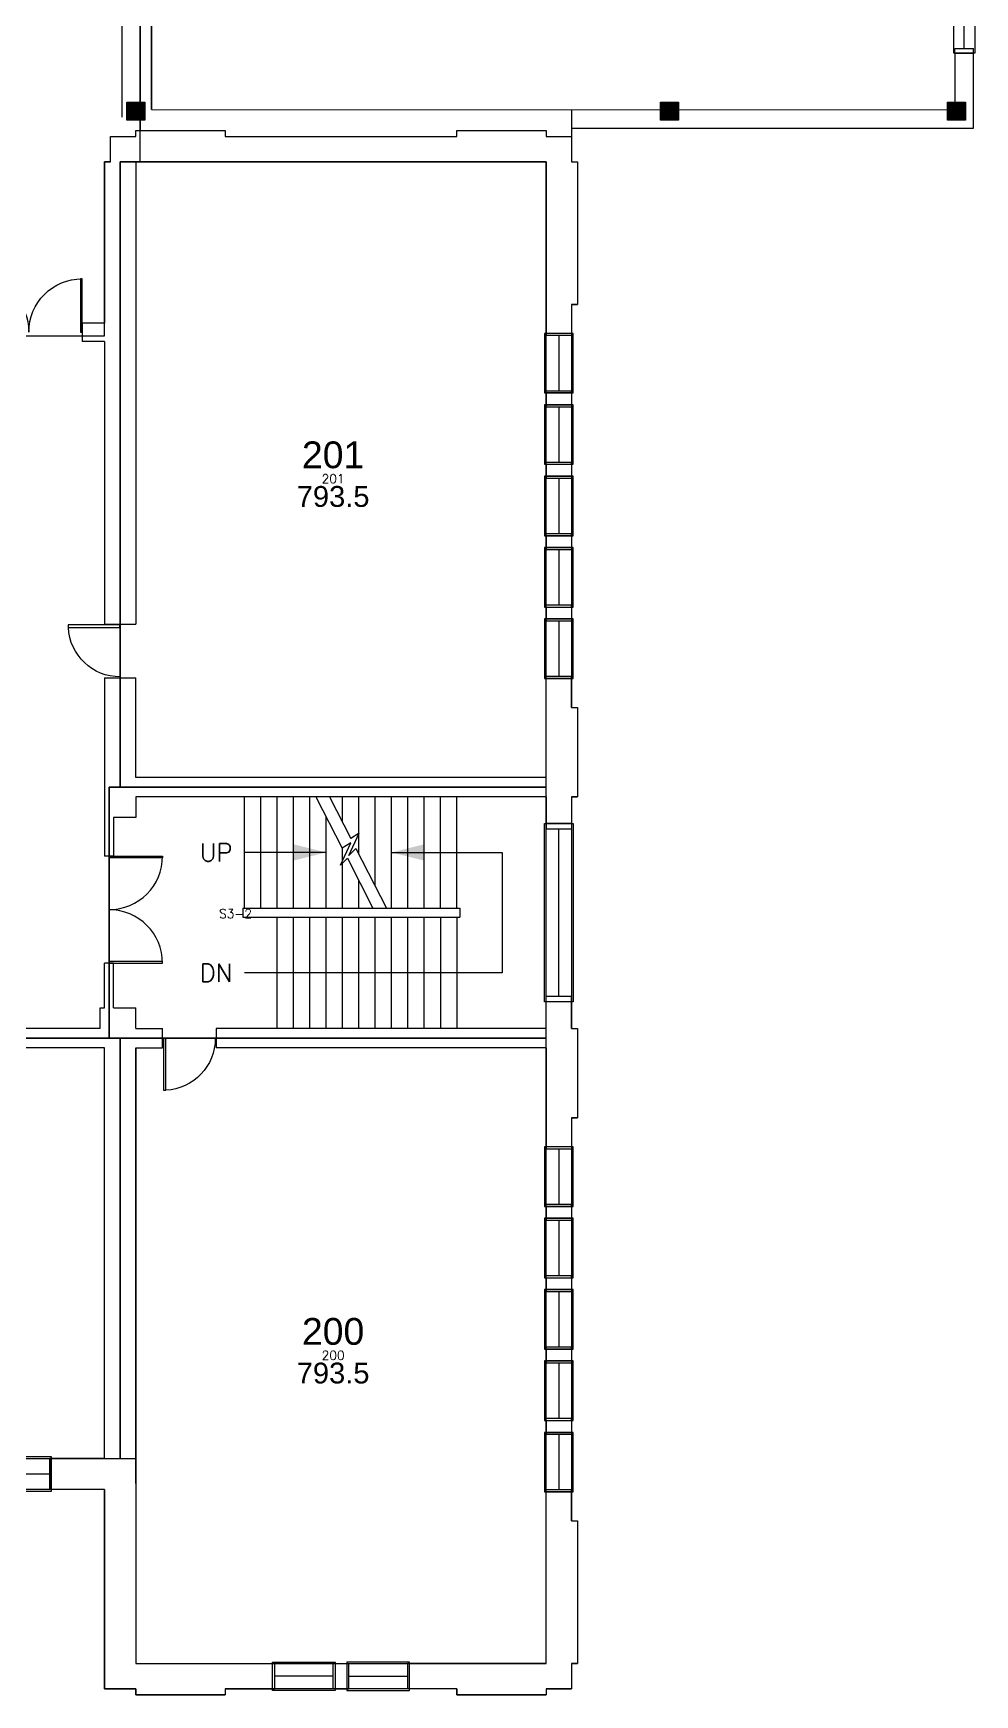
# Model space of a CAD drawing. Header units: inches. Extents: x -2145 to 3863, y -18008 to 4650.
# Drawn here: x -36 to 597, y -17840 to -16723 of the extents above; entities that cross this region are included whole.
import ezdxf
from ezdxf.enums import TextEntityAlignment as Align

# ---------------------------------------------------------------- set-up
doc = ezdxf.new("R2010")
doc.units = ezdxf.units.IN
doc.header["$LTSCALE"] = 48
doc.header["$MEASUREMENT"] = 0
doc.layers.get('0').update_dxf_attribs({"linetype": 'CONTINUOUS'})
for name, color, linetype in [('A-COLS', 1, 'CONTINUOUS'), ('A-COLS-GRID', 41, 'CONTINUOUS'), ('A-DOOR', 30, 'CONTINUOUS'), ('A-FLOR-STRS', 30, 'CONTINUOUS'), ('A-FURN', 41, 'CONTINUOUS'), ('A-WALLS', 1, 'CONTINUOUS'), ('A-WIN', 30, 'CONTINUOUS'), ('CAFM_BLDG_OTLN', 41, 'CONTINUOUS'), ('CAFM_Gross', 200, 'CONTINUOUS'), ('CAFM_ID', 8, 'CONTINUOUS'), ('CAFM_MeasuredGross', 50, 'CONTINUOUS'), ('CAFM_SPACE', 5, 'CONTINUOUS'), ('CAFM_Space_Label', 7, 'CONTINUOUS')]:
    doc.layers.add(name, color=color, linetype=linetype)
doc.styles.add('CAFM-TXT', font='txt.shx', dxfattribs={"height": 6})
doc.styles.add('ROMANS', font='ROMANS.shx')

# ---------------------------------------------------------------- blocks, each defined once
blk = doc.blocks.new('LEADARR2')
blk.add_solid([(0, 0), (1, 0.25), (1, -0.25)])
blk = doc.blocks.new('WN1')
for p, q in [((0, -0.5625), (0, 0.5625)), ((0, 0.5625), (1, 0.5625)), ((1, 0.5625), (1, -0.5625)), ((0, 0.5), (0.03125, 0.5)), ((0.03125, 0.5), (0.03125, -0.5)), ((1, 0.5), (0.96875, 0.5)), ((0.96875, -0.5), (0.96875, 0.5)), ((0.03125, 0), (0.96875, 0)), ((0, -0.5), (0.03125, -0.5)), ((1, -0.5), (0.96875, -0.5)), ((1, -0.5625), (0, -0.5625))]:
    blk.add_line(p, q)
blk = doc.blocks.new('WN2')
for p, q in [((0, -0.5625), (0, 0.5625)), ((0, 0.5625), (1, 0.5625)), ((0, 0.5), (0.03125, 0.5)), ((0.03125, 0.5), (0.03125, -0.5)), ((1, 0.5), (0.96875, 0.5)), ((0.96875, -0.5), (0.96875, 0.5)), ((1, 0.5625), (1, -0.5625)), ((0.03125, 0), (0.484375, 0)), ((0.484375, 0.109375), (0.515625, 0.109375)), ((0.484375, -0.09375), (0.484375, 0.109375)), ((0.515625, 0.109375), (0.515625, -0.09375)), ((0.515625, 0), (0.96875, 0)), ((0.484375, -0.09375), (0.515625, -0.09375)), ((0, -0.5), (0.03125, -0.5)), ((1, -0.5625), (0, -0.5625)), ((1, -0.5), (0.96875, -0.5))]:
    blk.add_line(p, q)
blk = doc.blocks.new('DR-S90')
for p, q in [((0.015, 0.005), (0.015, 0.97)), ((0.015, 0.97), (0.062, 0.97)), ((0.062, 0.97), (0.062, 0.005)), ((0.062, 0.005), (0.015, 0.005))]:
    blk.add_line(p, q)
blk.add_arc((0.015, 0), 0.97, 360, 87.217)
blk = doc.blocks.new('DR-DOUB')
for p, q in [((0, 0.5), (0.015625, 0.5)), ((0, 0), (0, 0.5)), ((0.015625, 0.5), (0.015625, 0)), ((1, 0.5), (0.984375, 0.5)), ((0.984375, 0.5), (0.984375, 0)), ((1, 0), (1, 0.5)), ((0.015625, 0), (0, 0)), ((0.984375, 0), (1, 0))]:
    blk.add_line(p, q)
for centre, start, end in [((0, 0), 0, 90), ((1, 0), 90, 180)]:
    blk.add_arc(centre, 0.5, start, end)

msp = doc.modelspace()

# ---------------------------------------------------------------- linework, layer by layer
at = {"layer": 'A-COLS'}
for points in [[(27.1, -16769.5), (39.1, -16769.5), (39.1, -16781.5), (27.1, -16781.5)], [(386.1, -16769.5), (398.1, -16769.5), (398.1, -16781.5), (386.1, -16781.5)], [(579.1, -16769.5), (591.1, -16769.5), (591.1, -16781.5), (579.1, -16781.5)]]:
    msp.add_lwpolyline(points, close=True, dxfattribs=at)
at = {"layer": 'A-COLS-GRID'}
for points in [[(27.1, -16769.5), (39.1, -16769.5), (27.1, -16781.5), (39.1, -16781.5)], [(386.1, -16769.5), (398.1, -16769.5), (386.1, -16781.5), (398.1, -16781.5)], [(579.1, -16769.5), (591.1, -16769.5), (579.1, -16781.5), (591.1, -16781.5)]]:
    msp.add_solid(points, dxfattribs=at)
at = {"layer": 'A-FLOR-STRS'}
for p, q in [((106.1, -17311.5), (106.1, -17236.5)), ((117.1, -17311.5), (117.1, -17236.5)), ((128.1, -17311.5), (128.1, -17236.5)), ((139.1, -17311.5), (139.1, -17236.5)), ((150.1, -17311.5), (150.1, -17236.5)), ((154.2, -17236.5), (171.9, -17271.1)), ((163.3, -17236.5), (177.7, -17264.6)), ((172.1, -17253.6), (172.1, -17236.5)), ((183.1, -17261.2), (183.1, -17236.5)), ((194.1, -17296.6), (194.1, -17236.5)), ((205.1, -17311.5), (205.1, -17236.5)), ((216.1, -17311.5), (216.1, -17236.5)), ((227.1, -17311.5), (227.1, -17236.5)), ((238.1, -17311.5), (238.1, -17236.5)), ((249.1, -17311.5), (249.1, -17236.5)), ((161.1, -17311.5), (161.1, -17249.9)), ((176.3, -17276.1), (183.3, -17261.1)), ((183.3, -17261.1), (177.7, -17264.6)), ((183.1, -17275.1), (183.1, -17261.5)), ((161.1, -17274), (106.1, -17274)), ((170.7, -17282.5), (177.7, -17267.5)), ((177.7, -17267.5), (171.9, -17271.1)), ((172.1, -17279.4), (172.1, -17270.9)), ((181.1, -17271.3), (176.3, -17276.1)), ((181.1, -17271.3), (201.7, -17311.5)), ((205.1, -17274), (279.4, -17274)), ((279.4, -17274), (279.4, -17355)), ((175.4, -17277.8), (170.7, -17282.5)), ((172.1, -17311.5), (172.1, -17281)), ((175.4, -17277.8), (192.6, -17311.5)), ((183.1, -17311.5), (183.1, -17292.9)), ((128.1, -17392.5), (128.1, -17317.5)), ((139.1, -17392.5), (139.1, -17317.5)), ((150.1, -17392.5), (150.1, -17317.5)), ((161.1, -17392.5), (161.1, -17317.5)), ((172.1, -17392.5), (172.1, -17317.5)), ((183.1, -17392.5), (183.1, -17317.5)), ((194.1, -17392.5), (194.1, -17317.5)), ((205.1, -17392.5), (205.1, -17317.5)), ((216.1, -17392.5), (216.1, -17317.5)), ((227.1, -17392.5), (227.1, -17317.5)), ((238.1, -17317.5), (238.1, -17392.5)), ((249.1, -17317.5), (249.1, -17392.5)), ((279.4, -17355), (106.1, -17355))]:
    msp.add_line(p, q, dxfattribs=at)
at = {"layer": 'A-FURN'}
msp.add_line((23.9, -16779.5), (23.9, -15861.4), dxfattribs=at)
at = {"layer": 'A-WALLS'}
for p, q in [((36.1, -15854), (36.1, -16788.5)), ((43.7, -16774.4), (43.7, -15874.5)), ((36.1, -16788.5), (36.1, -16365.5)), ((584.1, -16736.5), (596.6, -16736.5)), ((584.1, -16774.5), (584.1, -16736.5)), ((596.6, -16787), (596.6, -16736.5)), ((43.7, -16774.4), (584.1, -16774.5)), ((16.1, -16809.5), (16.1, -16792.5)), ((16.1, -16792.5), (33.1, -16792.5)), ((33.1, -16792.5), (33.1, -16788.5)), ((33.1, -16788.5), (36.1, -16788.5)), ((326.1, -16787), (326.1, -16809.5)), ((326.1, -16787), (596.6, -16787)), ((12.1, -16809.5), (12.1, -16918)), ((16.1, -16809.5), (12.1, -16809.5)), ((33.1, -16809.5), (309.1, -16809.5)), ((33.1, -16809.5), (33.1, -17120.5)), ((309.1, -16809.5), (309.1, -16925)), ((326.1, -16809.5), (330.1, -16809.5)), ((330.1, -16809.5), (330.1, -16905.5)), ((326.1, -16905.5), (330.1, -16905.5)), ((326.1, -16905.5), (326.1, -16925)), ((12.1, -16918), (-2.9, -16918)), ((-2.9, -16918), (-2.9, -16930.5)), ((326.1, -16925), (309.1, -16925)), ((12.1, -16930.5), (-2.9, -16930.5)), ((12.1, -16930.5), (12.1, -17120.5)), ((326.1, -16965), (309.1, -16965)), ((309.1, -16965), (309.1, -16973)), ((326.1, -16965), (326.1, -16973)), ((309.1, -16973), (326.1, -16973)), ((326.1, -16973), (309.1, -16973)), ((309.1, -17013), (326.1, -17013)), ((309.1, -17013), (309.1, -17021)), ((326.1, -17013), (326.1, -17021)), ((326.1, -17021), (309.1, -17021)), ((309.1, -17021), (326.1, -17021)), ((326.1, -17061), (309.1, -17061)), ((309.1, -17061), (309.1, -17069)), ((326.1, -17061), (326.1, -17069)), ((309.1, -17069), (326.1, -17069)), ((326.1, -17069), (309.1, -17069)), ((309.1, -17109), (326.1, -17109)), ((309.1, -17109), (309.1, -17117)), ((326.1, -17117), (309.1, -17117)), ((309.1, -17117), (326.1, -17117)), ((326.1, -17109), (326.1, -17117)), ((12.1, -17120.5), (33.1, -17120.5)), ((12.1, -17156.5), (12.1, -17276.5)), ((12.1, -17156.5), (33.1, -17156.5)), ((33.1, -17223.5), (33.1, -17156.5)), ((309.1, -17223.5), (309.1, -17157)), ((326.1, -17157), (309.1, -17157)), ((326.1, -17176.5), (326.1, -17157)), ((326.1, -17176.5), (330.1, -17176.5)), ((330.1, -17176.5), (330.1, -17236.5)), ((309.1, -17223.5), (33.1, -17223.5)), ((309.1, -17236.5), (33.1, -17236.5)), ((33.1, -17236.5), (33.1, -17250.5)), ((309.1, -17236.5), (309.1, -17254.5)), ((326.1, -17236.5), (330.1, -17236.5)), ((326.1, -17236.5), (326.1, -17254.5)), ((18.1, -17250.5), (18.1, -17276.5)), ((33.1, -17250.5), (18.1, -17250.5)), ((326.1, -17254.5), (309.1, -17254.5)), ((18.1, -17276.5), (12.1, -17276.5)), ((105.1, -17311.5), (251.1, -17311.5)), ((105.1, -17311.5), (105.1, -17317.5)), ((105.1, -17317.5), (251.1, -17317.5)), ((251.1, -17311.5), (251.1, -17317.5)), ((12.1, -17378.5), (12.1, -17348.5)), ((18.1, -17348.5), (12.1, -17348.5)), ((18.1, -17378.5), (18.1, -17348.5)), ((309.1, -17392.5), (309.1, -17374.5)), ((326.1, -17374.5), (309.1, -17374.5)), ((326.1, -17392.5), (326.1, -17374.5)), ((9.1, -17378.5), (12.1, -17378.5)), ((9.1, -17392.5), (9.1, -17378.5)), ((18.1, -17378.5), (33.1, -17378.5)), ((33.1, -17392.5), (33.1, -17378.5)), ((9.1, -17392.5), (-319.9, -17392.5)), ((33.1, -17392.5), (51.1, -17392.5)), ((51.1, -17405.5), (51.1, -17392.5)), ((309.1, -17392.5), (87.1, -17392.5)), ((87.1, -17392.5), (87.1, -17405.5)), ((326.1, -17392.5), (330.1, -17392.5)), ((330.1, -17392.5), (330.1, -17452.5)), ((12.1, -17405.5), (-319.9, -17405.5)), ((12.1, -17681.5), (12.1, -17405.5)), ((33.1, -17405.5), (51.1, -17405.5)), ((33.1, -17405.5), (33.1, -17819.5)), ((33.1, -17698.5), (33.1, -17405.5)), ((309.1, -17405.5), (87.1, -17405.5)), ((309.1, -17405.5), (309.1, -17472)), ((326.1, -17452.5), (330.1, -17452.5)), ((326.1, -17452.5), (326.1, -17472)), ((326.1, -17472), (309.1, -17472)), ((326.1, -17512), (309.1, -17512)), ((309.1, -17512), (309.1, -17520)), ((326.1, -17520), (309.1, -17520)), ((309.1, -17520), (326.1, -17520)), ((326.1, -17512), (326.1, -17520)), ((309.1, -17560), (326.1, -17560)), ((309.1, -17560), (309.1, -17568)), ((326.1, -17560), (326.1, -17568)), ((309.1, -17568), (326.1, -17568)), ((326.1, -17568), (309.1, -17568)), ((326.1, -17608), (309.1, -17608)), ((309.1, -17608), (309.1, -17616)), ((326.1, -17608), (326.1, -17616)), ((326.1, -17616), (309.1, -17616)), ((309.1, -17616), (326.1, -17616)), ((309.1, -17656), (326.1, -17656)), ((309.1, -17656), (309.1, -17664)), ((309.1, -17664), (326.1, -17664)), ((326.1, -17664), (309.1, -17664)), ((326.1, -17656), (326.1, -17664)), ((12.1, -17681.5), (-23.9, -17681.5)), ((-23.9, -17702.5), (-23.9, -17681.5)), ((12.1, -17702.5), (-23.9, -17702.5)), ((12.1, -17702.5), (12.1, -17836.5)), ((309.1, -17819.5), (309.1, -17704)), ((326.1, -17704), (309.1, -17704)), ((326.1, -17723.5), (326.1, -17704)), ((326.1, -17723.5), (330.1, -17723.5)), ((330.1, -17723.5), (330.1, -17819.5)), ((33.1, -17819.5), (125.1, -17819.5)), ((125.1, -17836.5), (125.1, -17819.5)), ((167.1, -17819.5), (167.1, -17836.5)), ((167.1, -17819.5), (175.1, -17819.5)), ((175.1, -17819.5), (175.1, -17836.5)), ((309.1, -17819.5), (217.1, -17819.5)), ((217.1, -17836.5), (217.1, -17819.5)), ((326.1, -17819.5), (330.1, -17819.5)), ((326.1, -17819.5), (326.1, -17836.5)), ((12.1, -17836.5), (33.1, -17836.5)), ((33.1, -17836.5), (33.1, -17840.5)), ((33.1, -17840.5), (93.1, -17840.5)), ((93.1, -17836.5), (93.1, -17840.5)), ((93.1, -17836.5), (125.1, -17836.5)), ((167.1, -17836.5), (175.1, -17836.5)), ((249.1, -17836.5), (217.1, -17836.5)), ((249.1, -17836.5), (249.1, -17840.5)), ((249.1, -17840.5), (309.1, -17840.5)), ((309.1, -17836.5), (309.1, -17840.5)), ((309.1, -17836.5), (326.1, -17836.5))]:
    msp.add_line(p, q, dxfattribs=at)
at = {"layer": 'CAFM_BLDG_OTLN'}
msp.add_lwpolyline([(-83.9, -16926.5), (12.1, -16926.5), (12.1, -16809.5), (16.1, -16809.5), (16.1, -16792.5), (33.1, -16792.5), (33.1, -16788.5), (93.1, -16788.5), (93.1, -16792.5), (249.1, -16792.5), (249.1, -16788.5), (309.1, -16788.5), (309.1, -16792.5), (326.1, -16792.5), (326.1, -16809.5), (330.1, -16809.5), (330.1, -16905.5), (326.1, -16905.5), (326.1, -17176.5), (330.1, -17176.5), (330.1, -17236.5), (326.1, -17236.5), (326.1, -17392.5), (330.1, -17392.5), (330.1, -17452.5), (326.1, -17452.5), (326.1, -17723.5), (330.1, -17723.5), (330.1, -17819.5), (326.1, -17819.5), (326.1, -17836.5), (309.1, -17836.5), (309.1, -17840.5), (249.1, -17840.5), (249.1, -17836.5), (93.1, -17836.5), (93.1, -17840.5), (33.1, -17840.5), (33.1, -17836.5), (12.1, -17836.5), (12.1, -17702.5), (-83.9, -17702.5)], dxfattribs=at)
at = {"layer": 'CAFM_Gross'}
msp.add_lwpolyline([(43.7, -15882.2), (43.7, -16774.4), (326.1, -16774.5), (326.1, -16809.5), (330.1, -16809.5), (330.1, -16905.5), (326.1, -16905.5), (326.1, -17176.5), (330.1, -17176.5), (330.1, -17236.5), (326.1, -17236.5), (326.1, -17392.5), (330.1, -17392.5), (330.1, -17452.5), (326.1, -17452.5), (326.1, -17723.5), (330.1, -17723.5), (330.1, -17819.5), (326.1, -17819.5), (326.1, -17836.5), (309.1, -17836.5), (309.1, -17840.5), (249.1, -17840.5), (249.1, -17836.5), (93.1, -17836.5), (93.1, -17840.5), (33.1, -17840.5), (33.1, -17836.5), (12.1, -17836.5), (12.1, -17702.5), (-83.9, -17702.5)], dxfattribs=at)
at = {"layer": 'CAFM_MeasuredGross'}
msp.add_lwpolyline([(-1102.9, -17681.5), (33.1, -17681.5), (33.1, -17819.5), (309.1, -17819.5), (309.1, -16809.5), (36.1, -16809.5), (35.9, -15874.5), (583.9, -15874.5), (584.1, -15467.5), (25.1, -15467.5), (25.1, -15421.5), (-163.9, -15421.5), (-163.9, -15299.5)], dxfattribs=at)
at = {"layer": 'CAFM_SPACE'}
msp.add_lwpolyline([(-1084.9, -17399), (15.1, -17399), (15.1, -17230), (22.6, -17230), (22.6, -16809.5), (36.1, -16809.5), (36.1, -16792), (36.1, -15870)], dxfattribs=at)
for points in [[(22.6, -17230), (309.1, -17230), (309.1, -16809.5), (22.6, -16809.5)], [(15.1, -17399), (309.1, -17399), (309.1, -17230), (15.1, -17230)], [(-369.9, -17399), (-369.9, -17681.5), (22.6, -17681.5), (22.6, -17399)], [(309.1, -17819.5), (309.1, -17399), (22.6, -17399), (22.6, -17681.5), (33.1, -17681.5), (33.1, -17819.5)]]:
    msp.add_lwpolyline(points, close=True, dxfattribs=at)

# ---------------------------------------------------------------- block references
at = {"layer": 'A-DOOR'}
for name, p, xscale, yscale in [('DR-DOUB', (-2.9, -16924.2), -72, 72), ('DR-S90', (51.1, -17399), 36, -36)]:
    msp.add_blockref(name, p, dxfattribs=dict(at, xscale=xscale, yscale=yscale))
for name, p, xscale, yscale, rotation in [('DR-S90', (22.6, -17120.5), -36, 36, 90.00000000000007), ('DR-DOUB', (15.1, -17276.5), -72, -72, 90)]:
    msp.add_blockref(name, p, dxfattribs=dict(at, xscale=xscale, yscale=yscale, rotation=rotation))
at = {"layer": 'A-FLOR-STRS', "yscale": 21.6, "zscale": 21.6}
for p, xscale in [((161.1, -17274), -21.6), ((205.1, -17274), 21.6)]:
    msp.add_blockref('LEADARR2', p, dxfattribs=dict(at, xscale=xscale))
at = {"layer": 'A-WIN'}
for name, p, xscale, yscale, rotation in [('WN2', (590.3, -16736.5), 98, 12.50000000000067, 89.99999999999984), ('WN1', (317.6, -16925), -40, 17.00000000000091, 90), ('WN1', (317.6, -16973), -40, 17.00000000000091, 90), ('WN1', (317.6, -17021), -40, 17.00000000000091, 90), ('WN1', (317.6, -17069), -40, 17.00000000000091, 90), ('WN1', (317.6, -17117), -40, 17.00000000000091, 90), ('WN1', (317.6, -17374.5), 120, 17.00000000000136, 90), ('WN1', (317.6, -17472), -40, 17.00000000000091, 90), ('WN1', (317.6, -17520), -40, 17.00000000000091, 90), ('WN1', (317.6, -17568), -40, 17.00000000000091, 90), ('WN1', (317.6, -17616), -40, 17.00000000000091, 90), ('WN1', (317.6, -17664), -40, 17.00000000000091, 90), ('WN1', (-23.9, -17692), 24, 21.00000000000112, 179.9999999999998), ('WN1', (167.1, -17828), 42, 17.00000000000079, 179.9999999999996), ('WN1', (175.1, -17828), -42, 17.00000000000045, 180)]:
    msp.add_blockref(name, p, dxfattribs=dict(at, xscale=xscale, yscale=yscale, rotation=rotation))

# ---------------------------------------------------------------- texts
at = {"layer": 'A-FLOR-STRS', "style": 'ROMANS'}
for s, p in [('UP', (76.1, -17280)), ('DN', (76.1, -17361))]:
    msp.add_text(s, height=12, dxfattribs=at).set_placement(p)
at = {"layer": 'CAFM_ID', "style": 'CAFM-TXT'}
for s, p in [('201', (165.8, -17025.7)), ('S3-2', (100.2, -17318.2)), ('200', (165.8, -17615.2))]:
    msp.add_text(s, height=6, dxfattribs=at).set_placement(p, align=Align.CENTER)
at = {"layer": 'CAFM_Space_Label', "color": 7, "char_height": 0.2, "attachment_point": 5}
for s, insert in [('{\\fArial.ttf;\\H18;201}{\\fArial.ttf;\\H14;\\P793.5}', (165.8, -17019.7)), ('{\\fArial.ttf;\\H18;200}{\\fArial.ttf;\\H14;\\P793.5}', (165.8, -17609.2))]:
    msp.add_mtext(s, dxfattribs=dict(at, insert=insert))

doc.saveas('drawing.dxf')
